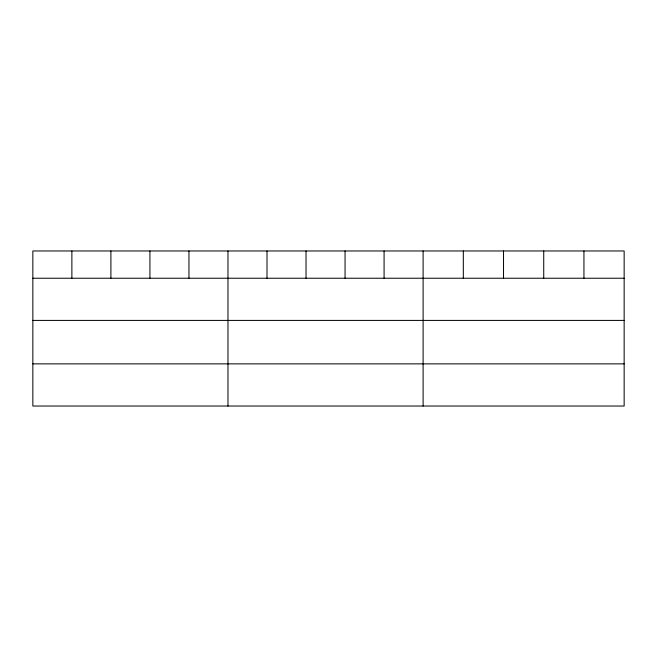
<?xml version="1.0" encoding="UTF-8"?>
<svg xmlns="http://www.w3.org/2000/svg" width="657" height="657" viewBox="0 0 657 657"><rect width="100%" height="100%" fill="white"/><g stroke="black" fill="none" stroke-linecap="round" stroke-linejoin="round"><path stroke-width="0.99" d="M624.15 320.411L624.15 250.966L32.85 250.966L32.85 406.034L624.15 406.034L624.15 320.411L32.85 320.411M32.85 278.231L624.15 278.231M32.85 363.863L624.15 363.863M583.942 250.966L583.942 278.231M543.733 250.966L543.733 278.231M503.525 250.966L503.525 278.231M463.316 250.966L463.316 278.231M423.108 250.966L423.108 406.034M384.082 250.966L384.082 278.231M345.056 250.966L345.056 278.231M306.031 250.966L306.031 278.231M267.005 250.966L267.005 278.231M227.979 250.966L227.979 406.034M188.953 250.966L188.953 278.231M149.927 250.966L149.927 278.231M110.902 250.966L110.902 278.231M71.876 250.966L71.876 278.231"/></g></svg>
